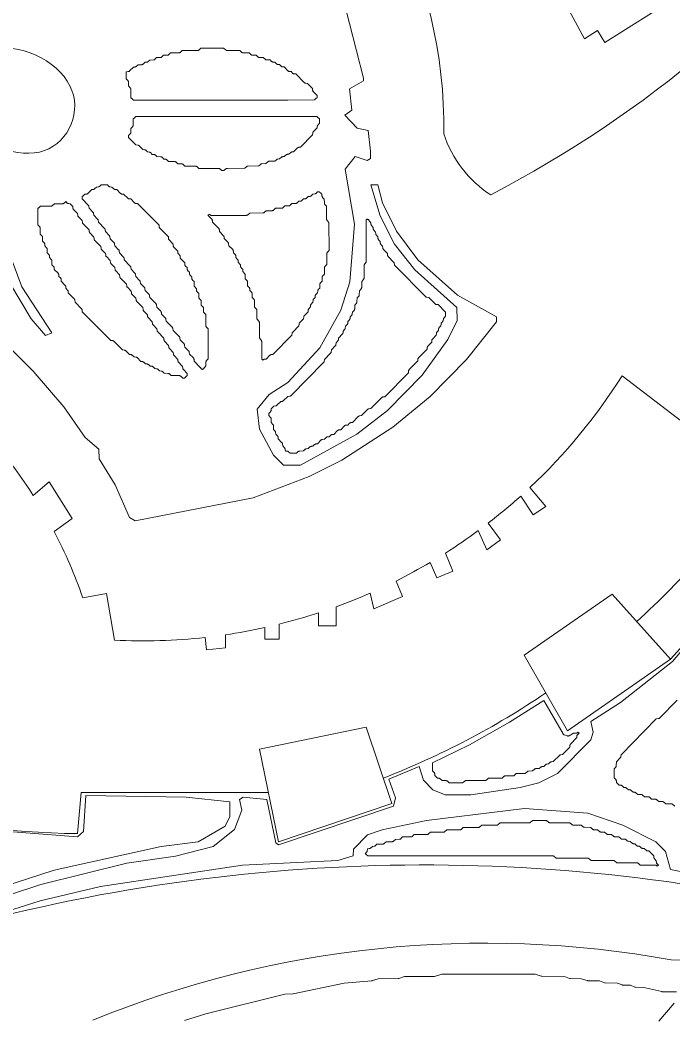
# Model space of a CAD drawing. Header units: inches. Extents: x 36 to 81.4, y 17.3 to 55.9.
# Drawn here: x 52.82 to 60.26, y 30.96 to 42.34 of the extents above; entities that cross this region are included whole.
import ezdxf

# ---------------------------------------------------------------- set-up
doc = ezdxf.new("R2010")
doc.units = ezdxf.units.IN
for name, color, linetype, lineweight in [('01_ORIGINAL_CAD', 7, 'Continuous', 20), ('02_APPROVED_PDF_OUTLINES', 7, 'Continuous', 15), ('03_ADDED_AREAS_SAME_COMPOSITION', 7, 'Continuous', 15), ('04_APPROVED_PERIMETER', 7, 'Continuous', 15)]:
    doc.layers.add(name, color=color, linetype=linetype, lineweight=lineweight)

msp = doc.modelspace()

# ---------------------------------------------------------------- linework, layer by layer
at = {"layer": '01_ORIGINAL_CAD'}
for points in [[(50.14, 46.014, -0.546754), (57.65, 41.045, 0.171391), (58.184, 40.351, 0.171391)], [(59.849, 35.488, 0.057164), (61.253, 37.088), (59.681, 38.289, -0.064319), (58.632, 37.014, -0.064319)], [(59.998, 35.322), (60.235, 35.059), (61.831, 36.816), (61.933, 37.418, -0.214593), (63.522, 35.602, 0.212382), (64.188, 33.517, -0.642649), (62.166, 32.15, 0.132984), (51.615, 31.858, -0.471407), (50.913, 32.245)], [(58.528, 36.918, -0.018836), (58.155, 36.608, -0.018836)], [(58.043, 36.524, -0.017658), (57.668, 36.267, -0.017658)], [(57.496, 36.162, -0.017305), (57.105, 35.949, -0.017305)], [(54.929, 35.306, -0.040089), (53.897, 35.276), (53.805, 35.806)], [(56.812, 35.811, -0.016254), (56.423, 35.655, -0.016254)], [(56.221, 35.586, -0.018166), (55.771, 35.457, -0.018166)], [(55.61, 35.419, -0.017778), (55.16, 35.336, -0.017778)], [(50.274, 35.4, -0.198705), (51.143, 33.392, 0.063223), (53.473, 33.07)], [(56.959, 33.703, 0.056142), (58.811, 34.673)], [(53.65, 30.945, -0.14301), (60.243, 31.63, -0.286424), (65.36, 28.431), (66.481, 23.89, -0.272091), (64.9, 18.954), (63.661, 17.533)]]:
    msp.add_lwpolyline(points, format="xyb", dxfattribs=at)
for points in [[(59.019, 43.63), (59.878, 44.165), (60.608, 43.006), (60.2, 42.749), (60.296, 42.598), (59.487, 42.088), (59.402, 42.222), (59.254, 42.129), (58.511, 43.505), (58.949, 43.742)], [(55.549, 34.034), (56.763, 34.283), (57.058, 33.412), (55.766, 32.976)]]:
    msp.add_lwpolyline(points, close=True, dxfattribs=at)
for points in [[(52.968, 36.924), (53.149, 37.079), (53.413, 36.661), (53.207, 36.514)], [(58.528, 36.918), (58.67, 36.704), (58.814, 36.799), (58.632, 37.014)], [(58.043, 36.524), (58.141, 36.305), (58.295, 36.419), (58.155, 36.608)], [(57.496, 36.162), (57.572, 35.985), (57.754, 36.063), (57.668, 36.267)], [(56.812, 35.811), (56.853, 35.634), (57.179, 35.773), (57.105, 35.949)], [(53.805, 35.806), (53.533, 35.759)], [(53.805, 35.806), (53.805, 35.806)], [(58.564, 35.106), (59.058, 34.241), (60.235, 35.059), (59.57, 35.799), (58.564, 35.106)], [(56.221, 35.586), (56.221, 35.439), (56.423, 35.439), (56.423, 35.655)], [(55.61, 35.419), (55.608, 35.288), (55.771, 35.288), (55.771, 35.457)], [(54.929, 35.306), (54.944, 35.165), (55.16, 35.189), (55.16, 35.336)], [(53.515, 33.54), (53.473, 33.07)], [(53.515, 33.54), (55.65, 33.54)]]:
    msp.add_lwpolyline(points, dxfattribs=at)
for centre, radius, start, end in [((51.961, 52.291), 13.465, 297.5281, 322.8549), ((48.363, 33.974), 5.47, 32.6388, 40.4465), ((48.363, 33.974), 5.47, 19.0436, 27.6609)]:
    msp.add_arc(centre, radius, start, end, dxfattribs=at)
at = {"layer": '02_APPROVED_PDF_OUTLINES'}
for points in [[(54.082, 41.454), (54.081, 41.554), (54.081, 41.558), (54.08, 41.561), (54.079, 41.564), (54.077, 41.568), (54.075, 41.57), (54.055, 41.594), (54.054, 41.638), (54.054, 41.641), (54.053, 41.644), (54.052, 41.647), (54.051, 41.649), (54.049, 41.652), (54.047, 41.654), (54.028, 41.674), (54.028, 41.749), (54.032, 41.753), (54.052, 41.755), (54.055, 41.756), (54.059, 41.757), (54.062, 41.758), (54.065, 41.76), (54.067, 41.762), (54.111, 41.807), (54.128, 41.807), (54.131, 41.808), (54.135, 41.809), (54.138, 41.81), (54.141, 41.812), (54.144, 41.814), (54.164, 41.833), (54.207, 41.834), (54.21, 41.835), (54.213, 41.835), (54.216, 41.836), (54.218, 41.838), (54.221, 41.839), (54.223, 41.841), (54.244, 41.861), (54.264, 41.863), (54.267, 41.863), (54.271, 41.864), (54.274, 41.866), (54.277, 41.868), (54.279, 41.87), (54.297, 41.887), (54.339, 41.888), (54.342, 41.888), (54.345, 41.889), (54.348, 41.89), (54.351, 41.891), (54.354, 41.893), (54.356, 41.895), (54.376, 41.914), (54.419, 41.915), (54.422, 41.915), (54.425, 41.916), (54.428, 41.917), (54.431, 41.918), (54.433, 41.92), (54.436, 41.922), (54.456, 41.941), (54.498, 41.942), (54.502, 41.942), (54.505, 41.943), (54.507, 41.944), (54.51, 41.945), (54.513, 41.947), (54.515, 41.949), (54.535, 41.968), (54.628, 41.968), (54.631, 41.968), (54.634, 41.969), (54.637, 41.97), (54.639, 41.971), (54.642, 41.972), (54.644, 41.974), (54.667, 41.995), (54.84, 41.995), (54.843, 41.995), (54.846, 41.996), (54.849, 41.997), (54.852, 41.998), (54.854, 41.999), (54.857, 42.001), (54.879, 42.022), (55.14, 42.022), (55.163, 42.002), (55.165, 42), (55.168, 41.998), (55.17, 41.997), (55.173, 41.996), (55.176, 41.995), (55.179, 41.995), (55.325, 41.995), (55.345, 41.976), (55.347, 41.974), (55.35, 41.973), (55.353, 41.971), (55.356, 41.97), (55.359, 41.97), (55.362, 41.969), (55.431, 41.968), (55.451, 41.949), (55.454, 41.948), (55.456, 41.946), (55.459, 41.945), (55.462, 41.944), (55.465, 41.943), (55.468, 41.943), (55.511, 41.942), (55.531, 41.923), (55.533, 41.921), (55.536, 41.919), (55.539, 41.918), (55.542, 41.917), (55.545, 41.916), (55.548, 41.916), (55.591, 41.915), (55.614, 41.895), (55.616, 41.893), (55.619, 41.891), (55.622, 41.89), (55.625, 41.889), (55.628, 41.888), (55.631, 41.888), (55.67, 41.888), (55.687, 41.871), (55.69, 41.869), (55.693, 41.867), (55.696, 41.865), (55.699, 41.864), (55.703, 41.864), (55.723, 41.862), (55.743, 41.842), (55.746, 41.84), (55.749, 41.838), (55.753, 41.837), (55.756, 41.836), (55.76, 41.836), (55.776, 41.835), (55.797, 41.816), (55.799, 41.813), (55.802, 41.811), (55.806, 41.81), (55.809, 41.809), (55.813, 41.809), (55.829, 41.808), (55.873, 41.764), (55.876, 41.762), (55.879, 41.76), (55.882, 41.758), (55.885, 41.757), (55.889, 41.757), (55.909, 41.755), (55.929, 41.735), (55.932, 41.733), (55.935, 41.731), (55.939, 41.73), (55.942, 41.729), (55.946, 41.728), (55.962, 41.728), (56.059, 41.63), (56.062, 41.627), (56.065, 41.626), (56.068, 41.624), (56.071, 41.623), (56.075, 41.623), (56.094, 41.621), (56.153, 41.562), (56.154, 41.542), (56.155, 41.539), (56.156, 41.535), (56.157, 41.532), (56.159, 41.529), (56.161, 41.527), (56.205, 41.482), (56.205, 41.455), (56.204, 41.455), (56.201, 41.454), (56.198, 41.452), (56.195, 41.451), (56.192, 41.449), (56.175, 41.432), (55.873, 41.431), (54.112, 41.43), (54.094, 41.447), (54.092, 41.449), (54.089, 41.451), (54.086, 41.452), (54.083, 41.453)], [(54.109, 41.219), (54.11, 41.219), (54.113, 41.22), (54.116, 41.222), (54.119, 41.223), (54.121, 41.226), (54.138, 41.243), (56.202, 41.244), (56.219, 41.227), (56.222, 41.225), (56.225, 41.223), (56.228, 41.222), (56.231, 41.221), (56.232, 41.22), (56.232, 41.166), (56.213, 41.146), (56.211, 41.143), (56.209, 41.14), (56.208, 41.137), (56.207, 41.133), (56.207, 41.13), (56.206, 41.113), (56.162, 41.068), (56.16, 41.066), (56.158, 41.063), (56.157, 41.06), (56.156, 41.056), (56.155, 41.053), (56.154, 41.033), (56.016, 40.894), (55.997, 40.892), (55.993, 40.891), (55.99, 40.89), (55.987, 40.889), (55.984, 40.887), (55.981, 40.885), (55.937, 40.84), (55.921, 40.84), (55.917, 40.839), (55.914, 40.838), (55.911, 40.837), (55.907, 40.835), (55.905, 40.833), (55.884, 40.814), (55.868, 40.813), (55.864, 40.812), (55.861, 40.811), (55.857, 40.81), (55.854, 40.808), (55.852, 40.806), (55.831, 40.787), (55.815, 40.786), (55.811, 40.785), (55.808, 40.785), (55.804, 40.783), (55.801, 40.781), (55.799, 40.779), (55.778, 40.759), (55.758, 40.758), (55.755, 40.757), (55.751, 40.756), (55.748, 40.755), (55.745, 40.753), (55.743, 40.75), (55.725, 40.733), (55.659, 40.733), (55.656, 40.733), (55.653, 40.732), (55.651, 40.731), (55.648, 40.73), (55.645, 40.729), (55.643, 40.727), (55.62, 40.706), (55.577, 40.705), (55.573, 40.705), (55.57, 40.704), (55.568, 40.703), (55.565, 40.702), (55.562, 40.7), (55.56, 40.698), (55.54, 40.68), (55.421, 40.679), (55.418, 40.679), (55.415, 40.678), (55.412, 40.677), (55.409, 40.676), (55.406, 40.675), (55.404, 40.673), (55.381, 40.653), (55.182, 40.652), (55.179, 40.652), (55.176, 40.651), (55.173, 40.65), (55.17, 40.649), (55.168, 40.648), (55.165, 40.646), (55.143, 40.626), (55.121, 40.626), (55.098, 40.646), (55.096, 40.648), (55.093, 40.649), (55.09, 40.65), (55.088, 40.651), (55.085, 40.652), (55.082, 40.652), (54.856, 40.652), (54.833, 40.672), (54.83, 40.674), (54.828, 40.676), (54.825, 40.677), (54.822, 40.678), (54.819, 40.679), (54.816, 40.679), (54.697, 40.679), (54.677, 40.698), (54.674, 40.7), (54.672, 40.701), (54.669, 40.703), (54.666, 40.704), (54.663, 40.704), (54.66, 40.705), (54.617, 40.705), (54.594, 40.726), (54.591, 40.728), (54.589, 40.729), (54.586, 40.731), (54.583, 40.731), (54.58, 40.732), (54.577, 40.732), (54.511, 40.732), (54.494, 40.749), (54.491, 40.752), (54.488, 40.754), (54.485, 40.755), (54.482, 40.756), (54.479, 40.757), (54.459, 40.758), (54.438, 40.778), (54.435, 40.78), (54.433, 40.782), (54.43, 40.783), (54.427, 40.784), (54.424, 40.785), (54.421, 40.785), (54.378, 40.786), (54.358, 40.805), (54.355, 40.807), (54.352, 40.809), (54.349, 40.81), (54.346, 40.811), (54.342, 40.812), (54.325, 40.812), (54.305, 40.832), (54.302, 40.834), (54.299, 40.836), (54.296, 40.837), (54.292, 40.838), (54.289, 40.838), (54.272, 40.839), (54.252, 40.858), (54.249, 40.861), (54.246, 40.863), (54.243, 40.864), (54.239, 40.865), (54.236, 40.865), (54.219, 40.866), (54.175, 40.91), (54.173, 40.912), (54.17, 40.914), (54.166, 40.916), (54.163, 40.917), (54.16, 40.917), (54.14, 40.919), (54.056, 41.004), (54.056, 41.025), (54.075, 41.045), (54.077, 41.048), (54.078, 41.05), (54.08, 41.053), (54.081, 41.056), (54.081, 41.059), (54.081, 41.062), (54.082, 41.106), (54.103, 41.129), (54.105, 41.132), (54.106, 41.135), (54.108, 41.138), (54.108, 41.142), (54.109, 41.145)], [(53.527, 40.333), (53.528, 40.333), (53.531, 40.334), (53.534, 40.336), (53.537, 40.337), (53.539, 40.339), (53.557, 40.357), (53.577, 40.359), (53.58, 40.36), (53.583, 40.361), (53.587, 40.362), (53.59, 40.364), (53.592, 40.366), (53.636, 40.411), (53.653, 40.411), (53.656, 40.412), (53.66, 40.413), (53.663, 40.414), (53.666, 40.416), (53.669, 40.418), (53.689, 40.438), (53.709, 40.44), (53.713, 40.44), (53.716, 40.441), (53.719, 40.443), (53.722, 40.445), (53.725, 40.447), (53.742, 40.464), (53.815, 40.464), (53.832, 40.447), (53.835, 40.445), (53.837, 40.443), (53.841, 40.441), (53.844, 40.44), (53.847, 40.44), (53.867, 40.438), (53.888, 40.418), (53.891, 40.416), (53.894, 40.414), (53.897, 40.413), (53.901, 40.412), (53.904, 40.412), (53.921, 40.411), (53.965, 40.367), (53.967, 40.364), (53.97, 40.362), (53.973, 40.361), (53.977, 40.36), (53.98, 40.359), (54, 40.358), (54.047, 40.311), (54.05, 40.309), (54.052, 40.308), (54.055, 40.306), (54.058, 40.305), (54.061, 40.305), (54.064, 40.304), (54.08, 40.304), (54.124, 40.259), (54.127, 40.257), (54.13, 40.255), (54.133, 40.254), (54.136, 40.253), (54.14, 40.252), (54.159, 40.25), (54.404, 40.004), (54.405, 39.984), (54.406, 39.981), (54.407, 39.977), (54.408, 39.974), (54.41, 39.971), (54.412, 39.969), (54.51, 39.87), (54.51, 39.854), (54.511, 39.851), (54.511, 39.848), (54.512, 39.845), (54.514, 39.842), (54.515, 39.84), (54.517, 39.837), (54.563, 39.79), (54.565, 39.769), (54.566, 39.766), (54.567, 39.763), (54.568, 39.76), (54.57, 39.757), (54.572, 39.754), (54.616, 39.709), (54.617, 39.693), (54.617, 39.689), (54.618, 39.686), (54.62, 39.682), (54.621, 39.679), (54.624, 39.677), (54.643, 39.656), (54.645, 39.635), (54.645, 39.632), (54.646, 39.629), (54.648, 39.625), (54.65, 39.623), (54.652, 39.62), (54.696, 39.575), (54.697, 39.558), (54.697, 39.555), (54.698, 39.552), (54.699, 39.548), (54.701, 39.545), (54.703, 39.543), (54.723, 39.522), (54.725, 39.501), (54.725, 39.498), (54.726, 39.495), (54.728, 39.491), (54.73, 39.489), (54.732, 39.486), (54.749, 39.468), (54.75, 39.451), (54.75, 39.448), (54.751, 39.444), (54.753, 39.441), (54.755, 39.438), (54.757, 39.435), (54.776, 39.414), (54.778, 39.394), (54.779, 39.39), (54.78, 39.387), (54.781, 39.384), (54.783, 39.381), (54.785, 39.379), (54.802, 39.361), (54.803, 39.318), (54.804, 39.315), (54.804, 39.312), (54.805, 39.309), (54.807, 39.306), (54.808, 39.303), (54.81, 39.301), (54.83, 39.28), (54.831, 39.26), (54.832, 39.256), (54.833, 39.253), (54.834, 39.25), (54.836, 39.247), (54.838, 39.244), (54.856, 39.227), (54.856, 39.187), (54.856, 39.183), (54.857, 39.18), (54.858, 39.176), (54.86, 39.173), (54.862, 39.17), (54.882, 39.147), (54.883, 39.103), (54.884, 39.1), (54.884, 39.097), (54.885, 39.094), (54.887, 39.091), (54.888, 39.089), (54.89, 39.086), (54.909, 39.066), (54.91, 39.022), (54.91, 39.019), (54.911, 39.016), (54.912, 39.014), (54.913, 39.011), (54.915, 39.008), (54.917, 39.006), (54.936, 38.986), (54.936, 38.865), (54.936, 38.861), (54.937, 38.858), (54.938, 38.854), (54.94, 38.851), (54.942, 38.848), (54.962, 38.825), (54.963, 38.481), (54.944, 38.461), (54.942, 38.459), (54.941, 38.456), (54.94, 38.453), (54.939, 38.45), (54.938, 38.447), (54.938, 38.444), (54.937, 38.401), (54.92, 38.383), (54.918, 38.381), (54.916, 38.378), (54.915, 38.375), (54.914, 38.372), (54.913, 38.369), (54.913, 38.369), (54.91, 38.368), (54.906, 38.367), (54.904, 38.365), (54.901, 38.363), (54.897, 38.359), (54.893, 38.363), (54.891, 38.365), (54.888, 38.367), (54.885, 38.368), (54.881, 38.369), (54.881, 38.369), (54.881, 38.372), (54.88, 38.375), (54.878, 38.378), (54.876, 38.381), (54.874, 38.383), (54.803, 38.455), (54.802, 38.475), (54.801, 38.479), (54.8, 38.482), (54.799, 38.485), (54.797, 38.488), (54.795, 38.491), (54.75, 38.536), (54.748, 38.556), (54.748, 38.559), (54.747, 38.563), (54.745, 38.566), (54.744, 38.569), (54.741, 38.571), (54.697, 38.616), (54.695, 38.636), (54.695, 38.64), (54.694, 38.643), (54.692, 38.646), (54.69, 38.649), (54.688, 38.652), (54.644, 38.697), (54.642, 38.717), (54.641, 38.72), (54.64, 38.724), (54.639, 38.727), (54.637, 38.73), (54.635, 38.732), (54.563, 38.805), (54.56, 38.828), (54.559, 38.831), (54.558, 38.834), (54.557, 38.837), (54.555, 38.839), (54.553, 38.842), (54.484, 38.911), (54.482, 38.931), (54.482, 38.935), (54.481, 38.938), (54.479, 38.941), (54.477, 38.944), (54.475, 38.947), (54.431, 38.991), (54.43, 39.008), (54.43, 39.011), (54.429, 39.014), (54.428, 39.017), (54.427, 39.02), (54.425, 39.022), (54.423, 39.024), (54.378, 39.072), (54.376, 39.092), (54.375, 39.096), (54.374, 39.099), (54.373, 39.102), (54.371, 39.105), (54.369, 39.108), (54.298, 39.18), (54.296, 39.2), (54.295, 39.203), (54.294, 39.206), (54.293, 39.21), (54.291, 39.212), (54.289, 39.215), (54.244, 39.26), (54.243, 39.28), (54.242, 39.284), (54.241, 39.287), (54.24, 39.29), (54.238, 39.293), (54.236, 39.296), (54.191, 39.341), (54.189, 39.361), (54.189, 39.364), (54.188, 39.367), (54.186, 39.37), (54.185, 39.373), (54.182, 39.376), (54.138, 39.421), (54.136, 39.441), (54.136, 39.445), (54.135, 39.448), (54.133, 39.451), (54.131, 39.454), (54.129, 39.456), (54.085, 39.502), (54.083, 39.522), (54.082, 39.525), (54.081, 39.528), (54.08, 39.531), (54.078, 39.534), (54.076, 39.537), (54.005, 39.608), (54.005, 39.625), (54.004, 39.628), (54.004, 39.631), (54.003, 39.634), (54.001, 39.637), (54, 39.639), (53.998, 39.641), (53.952, 39.689), (53.95, 39.709), (53.949, 39.713), (53.948, 39.716), (53.947, 39.719), (53.945, 39.722), (53.943, 39.725), (53.898, 39.77), (53.897, 39.79), (53.896, 39.793), (53.895, 39.797), (53.894, 39.8), (53.892, 39.803), (53.89, 39.805), (53.845, 39.85), (53.843, 39.87), (53.843, 39.874), (53.842, 39.877), (53.84, 39.88), (53.839, 39.883), (53.836, 39.886), (53.792, 39.931), (53.79, 39.951), (53.79, 39.954), (53.789, 39.958), (53.787, 39.961), (53.785, 39.964), (53.783, 39.966), (53.712, 40.038), (53.71, 40.058), (53.71, 40.062), (53.709, 40.065), (53.707, 40.068), (53.705, 40.071), (53.703, 40.073), (53.659, 40.119), (53.657, 40.139), (53.657, 40.142), (53.656, 40.145), (53.654, 40.148), (53.652, 40.151), (53.65, 40.154), (53.606, 40.199), (53.604, 40.219), (53.603, 40.223), (53.602, 40.226), (53.601, 40.229), (53.599, 40.232), (53.597, 40.234), (53.527, 40.306)], [(54.961, 40.118), (54.961, 40.119), (54.964, 40.12), (54.967, 40.122), (54.97, 40.124), (54.975, 40.129), (54.985, 40.121), (54.987, 40.119), (54.99, 40.118), (54.993, 40.117), (54.997, 40.116), (55, 40.116), (55.398, 40.116), (55.402, 40.117), (55.405, 40.117), (55.408, 40.118), (55.411, 40.12), (55.414, 40.122), (55.44, 40.143), (55.587, 40.144), (55.59, 40.144), (55.593, 40.144), (55.596, 40.145), (55.598, 40.146), (55.601, 40.148), (55.603, 40.15), (55.626, 40.17), (55.693, 40.17), (55.696, 40.171), (55.699, 40.171), (55.702, 40.172), (55.705, 40.173), (55.707, 40.175), (55.71, 40.177), (55.732, 40.197), (55.799, 40.197), (55.802, 40.198), (55.805, 40.198), (55.808, 40.199), (55.811, 40.2), (55.813, 40.202), (55.816, 40.204), (55.839, 40.224), (55.882, 40.225), (55.885, 40.225), (55.888, 40.226), (55.891, 40.227), (55.894, 40.228), (55.896, 40.23), (55.899, 40.232), (55.919, 40.251), (55.962, 40.252), (55.965, 40.252), (55.968, 40.253), (55.971, 40.254), (55.973, 40.255), (55.976, 40.257), (55.978, 40.259), (55.998, 40.278), (56.015, 40.279), (56.019, 40.279), (56.022, 40.28), (56.025, 40.282), (56.029, 40.284), (56.031, 40.286), (56.052, 40.305), (56.068, 40.306), (56.072, 40.306), (56.075, 40.307), (56.079, 40.309), (56.082, 40.31), (56.084, 40.313), (56.105, 40.332), (56.121, 40.333), (56.125, 40.333), (56.128, 40.334), (56.132, 40.335), (56.135, 40.337), (56.137, 40.34), (56.158, 40.359), (56.178, 40.361), (56.181, 40.362), (56.185, 40.363), (56.188, 40.364), (56.191, 40.366), (56.193, 40.368), (56.211, 40.385), (56.23, 40.385), (56.248, 40.368), (56.25, 40.366), (56.253, 40.364), (56.256, 40.363), (56.259, 40.362), (56.261, 40.362), (56.261, 40.338), (56.262, 40.335), (56.262, 40.332), (56.263, 40.33), (56.265, 40.327), (56.266, 40.324), (56.268, 40.322), (56.287, 40.302), (56.288, 40.258), (56.288, 40.255), (56.289, 40.252), (56.29, 40.249), (56.291, 40.246), (56.293, 40.244), (56.295, 40.242), (56.314, 40.221), (56.314, 40.073), (56.314, 40.07), (56.315, 40.066), (56.316, 40.063), (56.318, 40.06), (56.32, 40.057), (56.34, 40.034), (56.341, 39.716), (56.321, 39.693), (56.319, 39.69), (56.317, 39.687), (56.316, 39.684), (56.315, 39.68), (56.315, 39.677), (56.315, 39.555), (56.295, 39.532), (56.293, 39.529), (56.291, 39.526), (56.29, 39.523), (56.289, 39.519), (56.289, 39.516), (56.289, 39.448), (56.27, 39.428), (56.268, 39.426), (56.266, 39.423), (56.265, 39.42), (56.264, 39.418), (56.263, 39.415), (56.263, 39.412), (56.262, 39.368), (56.243, 39.348), (56.241, 39.345), (56.24, 39.343), (56.239, 39.34), (56.238, 39.337), (56.237, 39.334), (56.237, 39.331), (56.236, 39.288), (56.219, 39.27), (56.217, 39.267), (56.215, 39.265), (56.213, 39.261), (56.212, 39.258), (56.212, 39.255), (56.21, 39.234), (56.191, 39.213), (56.188, 39.211), (56.187, 39.208), (56.185, 39.204), (56.184, 39.201), (56.184, 39.197), (56.183, 39.181), (56.166, 39.163), (56.164, 39.16), (56.162, 39.157), (56.16, 39.154), (56.159, 39.151), (56.159, 39.147), (56.157, 39.127), (56.138, 39.106), (56.135, 39.103), (56.134, 39.1), (56.132, 39.097), (56.131, 39.093), (56.131, 39.09), (56.13, 39.073), (56.111, 39.052), (56.109, 39.05), (56.107, 39.046), (56.106, 39.043), (56.105, 39.04), (56.105, 39.036), (56.104, 39.019), (56.06, 38.975), (56.058, 38.972), (56.056, 38.969), (56.055, 38.966), (56.054, 38.963), (56.053, 38.959), (56.051, 38.939), (56.006, 38.891), (56.004, 38.889), (56.002, 38.887), (56.001, 38.884), (56, 38.881), (55.999, 38.878), (55.999, 38.875), (55.998, 38.858), (55.928, 38.787), (55.926, 38.784), (55.924, 38.781), (55.922, 38.778), (55.921, 38.775), (55.921, 38.771), (55.919, 38.751), (55.702, 38.532), (55.683, 38.53), (55.679, 38.529), (55.676, 38.528), (55.673, 38.527), (55.67, 38.525), (55.667, 38.522), (55.623, 38.478), (55.607, 38.478), (55.603, 38.477), (55.6, 38.476), (55.597, 38.475), (55.594, 38.473), (55.591, 38.471), (55.587, 38.467), (55.583, 38.471), (55.581, 38.473), (55.578, 38.475), (55.575, 38.476), (55.574, 38.476), (55.574, 38.68), (55.573, 38.684), (55.573, 38.687), (55.572, 38.69), (55.57, 38.693), (55.568, 38.696), (55.547, 38.722), (55.547, 38.895), (55.546, 38.898), (55.546, 38.902), (55.545, 38.905), (55.543, 38.908), (55.541, 38.911), (55.52, 38.937), (55.52, 39.032), (55.519, 39.036), (55.519, 39.039), (55.517, 39.043), (55.516, 39.046), (55.513, 39.048), (55.493, 39.072), (55.493, 39.139), (55.493, 39.143), (55.492, 39.147), (55.49, 39.15), (55.489, 39.153), (55.487, 39.156), (55.466, 39.179), (55.465, 39.223), (55.465, 39.226), (55.464, 39.229), (55.463, 39.232), (55.462, 39.235), (55.46, 39.237), (55.459, 39.24), (55.439, 39.261), (55.437, 39.281), (55.437, 39.284), (55.436, 39.288), (55.434, 39.291), (55.432, 39.294), (55.43, 39.296), (55.413, 39.314), (55.412, 39.357), (55.412, 39.36), (55.411, 39.363), (55.41, 39.366), (55.409, 39.369), (55.407, 39.372), (55.405, 39.374), (55.386, 39.394), (55.385, 39.438), (55.385, 39.441), (55.384, 39.444), (55.383, 39.447), (55.382, 39.449), (55.38, 39.452), (55.378, 39.454), (55.359, 39.475), (55.359, 39.492), (55.358, 39.496), (55.357, 39.499), (55.356, 39.502), (55.354, 39.505), (55.352, 39.508), (55.333, 39.529), (55.332, 39.546), (55.331, 39.549), (55.331, 39.553), (55.329, 39.556), (55.327, 39.559), (55.325, 39.562), (55.306, 39.582), (55.305, 39.599), (55.305, 39.603), (55.304, 39.606), (55.303, 39.61), (55.301, 39.613), (55.299, 39.615), (55.279, 39.636), (55.279, 39.653), (55.278, 39.657), (55.277, 39.66), (55.276, 39.663), (55.274, 39.666), (55.272, 39.669), (55.252, 39.69), (55.251, 39.71), (55.25, 39.714), (55.249, 39.717), (55.248, 39.72), (55.246, 39.723), (55.243, 39.726), (55.199, 39.771), (55.197, 39.791), (55.197, 39.794), (55.196, 39.798), (55.194, 39.801), (55.192, 39.804), (55.19, 39.806), (55.146, 39.851), (55.145, 39.868), (55.145, 39.871), (55.144, 39.874), (55.143, 39.876), (55.142, 39.879), (55.14, 39.882), (55.139, 39.884), (55.093, 39.932), (55.091, 39.952), (55.09, 39.955), (55.089, 39.959), (55.088, 39.962), (55.086, 39.965), (55.084, 39.967), (55.013, 40.039), (55.011, 40.059), (55.01, 40.063), (55.009, 40.066), (55.008, 40.069), (55.006, 40.072), (55.004, 40.074)], [(53.022, 40.198), (53.024, 40.198), (53.027, 40.199), (53.03, 40.201), (53.033, 40.203), (53.035, 40.205), (53.052, 40.222), (53.171, 40.222), (53.174, 40.222), (53.177, 40.223), (53.18, 40.224), (53.183, 40.225), (53.185, 40.227), (53.188, 40.229), (53.21, 40.249), (53.304, 40.249), (53.307, 40.249), (53.31, 40.25), (53.313, 40.251), (53.315, 40.252), (53.318, 40.254), (53.32, 40.256), (53.34, 40.273), (53.357, 40.257), (53.36, 40.255), (53.363, 40.253), (53.367, 40.251), (53.37, 40.251), (53.374, 40.25), (53.39, 40.249), (53.421, 40.218), (53.421, 40.202), (53.422, 40.199), (53.422, 40.196), (53.423, 40.193), (53.425, 40.19), (53.426, 40.188), (53.428, 40.185), (53.474, 40.138), (53.476, 40.118), (53.477, 40.114), (53.478, 40.111), (53.479, 40.108), (53.481, 40.105), (53.483, 40.102), (53.528, 40.057), (53.529, 40.037), (53.53, 40.034), (53.531, 40.03), (53.532, 40.027), (53.534, 40.024), (53.536, 40.022), (53.607, 39.95), (53.608, 39.933), (53.608, 39.93), (53.609, 39.928), (53.61, 39.925), (53.611, 39.922), (53.613, 39.919), (53.615, 39.917), (53.661, 39.869), (53.662, 39.849), (53.663, 39.846), (53.664, 39.843), (53.665, 39.839), (53.667, 39.837), (53.669, 39.834), (53.74, 39.762), (53.742, 39.742), (53.743, 39.739), (53.744, 39.735), (53.745, 39.732), (53.747, 39.729), (53.749, 39.727), (53.794, 39.682), (53.795, 39.662), (53.796, 39.658), (53.797, 39.655), (53.798, 39.652), (53.8, 39.649), (53.803, 39.646), (53.847, 39.601), (53.849, 39.581), (53.849, 39.578), (53.85, 39.574), (53.852, 39.571), (53.854, 39.568), (53.856, 39.566), (53.9, 39.521), (53.902, 39.501), (53.902, 39.497), (53.903, 39.494), (53.905, 39.491), (53.907, 39.488), (53.909, 39.485), (53.953, 39.44), (53.955, 39.42), (53.956, 39.417), (53.957, 39.413), (53.958, 39.41), (53.96, 39.407), (53.962, 39.405), (54.033, 39.333), (54.035, 39.313), (54.036, 39.309), (54.037, 39.306), (54.038, 39.303), (54.04, 39.3), (54.042, 39.297), (54.087, 39.252), (54.088, 39.232), (54.089, 39.229), (54.09, 39.226), (54.091, 39.222), (54.093, 39.22), (54.095, 39.217), (54.14, 39.172), (54.142, 39.152), (54.142, 39.148), (54.143, 39.145), (54.145, 39.142), (54.146, 39.139), (54.149, 39.136), (54.22, 39.065), (54.221, 39.045), (54.222, 39.041), (54.223, 39.038), (54.224, 39.035), (54.226, 39.032), (54.228, 39.029), (54.272, 38.984), (54.273, 38.968), (54.273, 38.965), (54.274, 38.962), (54.275, 38.959), (54.277, 38.956), (54.278, 38.954), (54.28, 38.951), (54.326, 38.904), (54.328, 38.884), (54.328, 38.88), (54.329, 38.877), (54.331, 38.874), (54.333, 38.871), (54.335, 38.868), (54.379, 38.823), (54.381, 38.803), (54.382, 38.8), (54.383, 38.796), (54.384, 38.793), (54.386, 38.79), (54.388, 38.788), (54.459, 38.716), (54.459, 38.699), (54.46, 38.696), (54.46, 38.694), (54.461, 38.691), (54.463, 38.688), (54.464, 38.685), (54.466, 38.683), (54.512, 38.635), (54.514, 38.615), (54.515, 38.612), (54.516, 38.609), (54.517, 38.605), (54.519, 38.603), (54.521, 38.6), (54.566, 38.555), (54.567, 38.535), (54.568, 38.531), (54.569, 38.528), (54.57, 38.525), (54.572, 38.522), (54.574, 38.519), (54.618, 38.475), (54.619, 38.458), (54.62, 38.455), (54.62, 38.452), (54.621, 38.449), (54.623, 38.447), (54.624, 38.444), (54.626, 38.442), (54.672, 38.394), (54.674, 38.374), (54.674, 38.37), (54.675, 38.367), (54.677, 38.364), (54.679, 38.361), (54.681, 38.359), (54.725, 38.314), (54.725, 38.287), (54.723, 38.287), (54.72, 38.286), (54.717, 38.284), (54.714, 38.282), (54.712, 38.28), (54.695, 38.263), (54.674, 38.263), (54.651, 38.283), (54.649, 38.285), (54.646, 38.287), (54.644, 38.288), (54.641, 38.289), (54.638, 38.29), (54.635, 38.29), (54.542, 38.29), (54.522, 38.309), (54.52, 38.311), (54.517, 38.312), (54.514, 38.314), (54.511, 38.315), (54.508, 38.315), (54.505, 38.316), (54.463, 38.317), (54.445, 38.334), (54.443, 38.336), (54.44, 38.338), (54.437, 38.339), (54.433, 38.34), (54.43, 38.341), (54.41, 38.343), (54.389, 38.362), (54.387, 38.365), (54.383, 38.367), (54.38, 38.368), (54.377, 38.369), (54.373, 38.369), (54.356, 38.37), (54.336, 38.389), (54.333, 38.391), (54.33, 38.393), (54.327, 38.395), (54.324, 38.396), (54.32, 38.396), (54.303, 38.397), (54.283, 38.416), (54.28, 38.418), (54.277, 38.42), (54.274, 38.422), (54.27, 38.422), (54.267, 38.423), (54.25, 38.424), (54.23, 38.443), (54.227, 38.445), (54.224, 38.447), (54.221, 38.448), (54.217, 38.449), (54.214, 38.45), (54.197, 38.45), (54.153, 38.495), (54.151, 38.497), (54.148, 38.499), (54.145, 38.5), (54.141, 38.501), (54.138, 38.502), (54.118, 38.504), (54.097, 38.523), (54.094, 38.525), (54.091, 38.527), (54.088, 38.529), (54.084, 38.53), (54.081, 38.53), (54.065, 38.531), (54.02, 38.575), (54.018, 38.577), (54.015, 38.579), (54.012, 38.581), (54.008, 38.582), (54.005, 38.582), (53.985, 38.584), (53.887, 38.682), (53.885, 38.684), (53.882, 38.686), (53.879, 38.688), (53.875, 38.689), (53.872, 38.689), (53.852, 38.691), (53.528, 39.018), (53.526, 39.038), (53.526, 39.041), (53.525, 39.045), (53.523, 39.048), (53.522, 39.051), (53.519, 39.053), (53.448, 39.126), (53.445, 39.149), (53.444, 39.152), (53.443, 39.155), (53.441, 39.158), (53.44, 39.161), (53.438, 39.163), (53.369, 39.232), (53.368, 39.249), (53.368, 39.253), (53.367, 39.256), (53.366, 39.259), (53.364, 39.262), (53.361, 39.265), (53.342, 39.286), (53.342, 39.303), (53.341, 39.306), (53.341, 39.309), (53.34, 39.311), (53.338, 39.314), (53.337, 39.317), (53.335, 39.319), (53.289, 39.366), (53.288, 39.383), (53.288, 39.387), (53.287, 39.39), (53.286, 39.393), (53.284, 39.396), (53.282, 39.399), (53.262, 39.42), (53.26, 39.44), (53.26, 39.444), (53.259, 39.447), (53.257, 39.45), (53.255, 39.453), (53.253, 39.456), (53.209, 39.501), (53.208, 39.517), (53.208, 39.521), (53.207, 39.524), (53.206, 39.527), (53.204, 39.531), (53.202, 39.533), (53.183, 39.554), (53.182, 39.597), (53.181, 39.6), (53.181, 39.603), (53.18, 39.606), (53.179, 39.609), (53.177, 39.611), (53.175, 39.614), (53.155, 39.635), (53.154, 39.655), (53.153, 39.658), (53.152, 39.662), (53.151, 39.665), (53.149, 39.668), (53.147, 39.67), (53.129, 39.688), (53.128, 39.731), (53.128, 39.734), (53.128, 39.737), (53.127, 39.74), (53.125, 39.743), (53.124, 39.746), (53.122, 39.748), (53.102, 39.769), (53.1, 39.789), (53.1, 39.793), (53.099, 39.796), (53.097, 39.799), (53.095, 39.802), (53.093, 39.805), (53.076, 39.822), (53.075, 39.866), (53.075, 39.869), (53.074, 39.872), (53.073, 39.874), (53.072, 39.877), (53.07, 39.88), (53.068, 39.882), (53.05, 39.902), (53.049, 39.97), (53.049, 39.973), (53.048, 39.977), (53.047, 39.98), (53.045, 39.983), (53.043, 39.986), (53.023, 40.009)], [(56.778, 40.074), (56.779, 40.074), (56.781, 40.072), (56.784, 40.07), (56.787, 40.069), (56.789, 40.069), (56.794, 40.068), (56.794, 40.065), (56.795, 40.062), (56.796, 40.059), (56.797, 40.056), (56.799, 40.054), (56.801, 40.051), (56.819, 40.033), (56.819, 40.016), (56.82, 40.013), (56.821, 40.009), (56.822, 40.006), (56.824, 40.003), (56.826, 40), (56.845, 39.98), (56.846, 39.963), (56.846, 39.959), (56.847, 39.956), (56.849, 39.953), (56.851, 39.949), (56.853, 39.947), (56.872, 39.926), (56.873, 39.909), (56.873, 39.906), (56.874, 39.902), (56.875, 39.899), (56.877, 39.896), (56.879, 39.893), (56.899, 39.873), (56.899, 39.855), (56.9, 39.852), (56.901, 39.848), (56.902, 39.845), (56.904, 39.842), (56.906, 39.839), (56.925, 39.819), (56.926, 39.802), (56.926, 39.798), (56.927, 39.795), (56.929, 39.792), (56.93, 39.789), (56.933, 39.786), (56.952, 39.765), (56.954, 39.744), (56.955, 39.741), (56.956, 39.738), (56.957, 39.735), (56.959, 39.732), (56.961, 39.729), (57.006, 39.683), (57.009, 39.66), (57.01, 39.657), (57.011, 39.654), (57.012, 39.651), (57.014, 39.649), (57.016, 39.646), (57.085, 39.577), (57.087, 39.557), (57.088, 39.553), (57.089, 39.55), (57.09, 39.547), (57.092, 39.544), (57.094, 39.541), (57.442, 39.19), (57.444, 39.188), (57.447, 39.186), (57.45, 39.185), (57.453, 39.184), (57.456, 39.183), (57.479, 39.18), (57.551, 39.108), (57.553, 39.106), (57.556, 39.104), (57.559, 39.102), (57.563, 39.101), (57.566, 39.101), (57.586, 39.099), (57.67, 39.014), (57.67, 38.966), (57.653, 38.949), (57.651, 38.946), (57.649, 38.944), (57.647, 38.94), (57.646, 38.937), (57.646, 38.934), (57.644, 38.913), (57.625, 38.892), (57.622, 38.89), (57.621, 38.887), (57.619, 38.883), (57.618, 38.88), (57.618, 38.876), (57.617, 38.859), (57.598, 38.839), (57.596, 38.836), (57.594, 38.833), (57.593, 38.83), (57.592, 38.826), (57.591, 38.823), (57.591, 38.806), (57.572, 38.785), (57.569, 38.782), (57.568, 38.779), (57.566, 38.776), (57.565, 38.772), (57.565, 38.769), (57.564, 38.752), (57.521, 38.707), (57.518, 38.705), (57.516, 38.702), (57.515, 38.699), (57.514, 38.695), (57.514, 38.692), (57.512, 38.672), (57.468, 38.627), (57.465, 38.624), (57.464, 38.621), (57.462, 38.618), (57.461, 38.615), (57.461, 38.612), (57.459, 38.592), (57.362, 38.493), (57.36, 38.49), (57.358, 38.487), (57.356, 38.484), (57.355, 38.481), (57.355, 38.477), (57.353, 38.457), (57.256, 38.358), (57.254, 38.356), (57.252, 38.353), (57.25, 38.35), (57.249, 38.346), (57.249, 38.343), (57.247, 38.323), (56.977, 38.049), (56.958, 38.048), (56.954, 38.047), (56.951, 38.046), (56.948, 38.045), (56.945, 38.043), (56.942, 38.04), (56.818, 37.915), (56.799, 37.913), (56.795, 37.913), (56.792, 37.912), (56.789, 37.91), (56.786, 37.908), (56.783, 37.906), (56.712, 37.834), (56.689, 37.831), (56.686, 37.83), (56.683, 37.829), (56.68, 37.827), (56.677, 37.826), (56.675, 37.823), (56.607, 37.754), (56.59, 37.754), (56.587, 37.753), (56.583, 37.752), (56.58, 37.751), (56.577, 37.749), (56.574, 37.747), (56.554, 37.727), (56.534, 37.725), (56.53, 37.725), (56.527, 37.724), (56.524, 37.722), (56.521, 37.72), (56.518, 37.718), (56.474, 37.673), (56.454, 37.671), (56.451, 37.671), (56.447, 37.67), (56.444, 37.668), (56.441, 37.666), (56.439, 37.664), (56.395, 37.62), (56.378, 37.619), (56.375, 37.619), (56.371, 37.618), (56.368, 37.616), (56.365, 37.615), (56.362, 37.612), (56.342, 37.593), (56.325, 37.592), (56.322, 37.592), (56.318, 37.591), (56.315, 37.59), (56.312, 37.588), (56.309, 37.585), (56.288, 37.566), (56.268, 37.564), (56.265, 37.563), (56.262, 37.562), (56.258, 37.561), (56.256, 37.559), (56.253, 37.557), (56.209, 37.512), (56.193, 37.512), (56.189, 37.511), (56.186, 37.51), (56.182, 37.509), (56.179, 37.507), (56.176, 37.505), (56.156, 37.486), (56.14, 37.485), (56.136, 37.484), (56.133, 37.483), (56.129, 37.482), (56.126, 37.48), (56.123, 37.478), (56.103, 37.458), (56.083, 37.456), (56.079, 37.456), (56.076, 37.455), (56.073, 37.453), (56.07, 37.452), (56.067, 37.449), (56.05, 37.432), (56.007, 37.431), (56.004, 37.431), (56.001, 37.43), (55.999, 37.429), (55.996, 37.428), (55.993, 37.426), (55.991, 37.424), (55.971, 37.405), (55.898, 37.405), (55.881, 37.422), (55.878, 37.425), (55.875, 37.426), (55.872, 37.428), (55.869, 37.429), (55.865, 37.429), (55.846, 37.431), (55.841, 37.436), (55.84, 37.453), (55.84, 37.456), (55.839, 37.46), (55.838, 37.463), (55.836, 37.466), (55.834, 37.469), (55.814, 37.49), (55.812, 37.51), (55.812, 37.513), (55.811, 37.517), (55.809, 37.52), (55.807, 37.523), (55.805, 37.525), (55.761, 37.57), (55.76, 37.587), (55.76, 37.59), (55.759, 37.594), (55.758, 37.597), (55.756, 37.6), (55.754, 37.603), (55.734, 37.624), (55.732, 37.644), (55.732, 37.647), (55.731, 37.651), (55.729, 37.654), (55.727, 37.657), (55.725, 37.659), (55.708, 37.677), (55.708, 37.717), (55.708, 37.721), (55.707, 37.724), (55.706, 37.728), (55.704, 37.731), (55.702, 37.733), (55.681, 37.757), (55.681, 37.798), (55.681, 37.801), (55.68, 37.805), (55.679, 37.808), (55.677, 37.811), (55.675, 37.814), (55.655, 37.837), (55.655, 37.859), (55.673, 37.879), (55.676, 37.882), (55.677, 37.885), (55.679, 37.888), (55.68, 37.892), (55.68, 37.895), (55.681, 37.912), (55.712, 37.943), (55.731, 37.945), (55.735, 37.946), (55.738, 37.947), (55.741, 37.948), (55.744, 37.95), (55.747, 37.952), (55.791, 37.997), (55.807, 37.997), (55.81, 37.998), (55.813, 37.998), (55.816, 37.999), (55.819, 38.001), (55.821, 38.003), (55.824, 38.005), (55.871, 38.051), (55.894, 38.055), (55.897, 38.055), (55.9, 38.056), (55.903, 38.058), (55.906, 38.06), (55.908, 38.062), (56.279, 38.438), (56.281, 38.44), (56.283, 38.443), (56.284, 38.446), (56.286, 38.449), (56.286, 38.452), (56.289, 38.475), (56.359, 38.545), (56.361, 38.548), (56.362, 38.55), (56.364, 38.553), (56.365, 38.556), (56.366, 38.56), (56.369, 38.583), (56.413, 38.628), (56.416, 38.631), (56.418, 38.634), (56.419, 38.637), (56.42, 38.64), (56.42, 38.644), (56.422, 38.664), (56.442, 38.685), (56.444, 38.688), (56.446, 38.691), (56.447, 38.694), (56.448, 38.697), (56.448, 38.701), (56.449, 38.718), (56.494, 38.765), (56.496, 38.768), (56.498, 38.77), (56.499, 38.773), (56.5, 38.776), (56.501, 38.779), (56.501, 38.782), (56.502, 38.798), (56.519, 38.816), (56.522, 38.819), (56.523, 38.822), (56.525, 38.825), (56.526, 38.828), (56.526, 38.832), (56.528, 38.852), (56.548, 38.873), (56.55, 38.876), (56.552, 38.879), (56.553, 38.882), (56.554, 38.885), (56.554, 38.889), (56.555, 38.906), (56.574, 38.927), (56.576, 38.929), (56.578, 38.932), (56.579, 38.936), (56.58, 38.939), (56.581, 38.943), (56.581, 38.959), (56.599, 38.977), (56.601, 38.98), (56.603, 38.983), (56.604, 38.986), (56.605, 38.989), (56.606, 38.993), (56.607, 39.013), (56.627, 39.034), (56.629, 39.036), (56.63, 39.039), (56.632, 39.042), (56.633, 39.045), (56.633, 39.048), (56.634, 39.051), (56.634, 39.094), (56.653, 39.115), (56.655, 39.117), (56.657, 39.12), (56.658, 39.122), (56.659, 39.125), (56.66, 39.128), (56.66, 39.131), (56.661, 39.175), (56.68, 39.195), (56.682, 39.197), (56.683, 39.2), (56.685, 39.203), (56.685, 39.206), (56.686, 39.209), (56.686, 39.212), (56.687, 39.256), (56.707, 39.279), (56.71, 39.282), (56.711, 39.285), (56.713, 39.288), (56.713, 39.292), (56.714, 39.295), (56.714, 39.363), (56.734, 39.386), (56.736, 39.389), (56.738, 39.392), (56.739, 39.396), (56.74, 39.399), (56.74, 39.403), (56.74, 39.552), (56.761, 39.578), (56.763, 39.581), (56.764, 39.584), (56.765, 39.587), (56.766, 39.59), (56.766, 39.594), (56.765, 40.066), (56.766, 40.066), (56.769, 40.068), (56.772, 40.069), (56.775, 40.072)], [(59.127, 34.215), (59.158, 34.215), (59.161, 34.216), (59.164, 34.216), (59.167, 34.217), (59.17, 34.219), (59.172, 34.22), (59.175, 34.222), (59.179, 34.226), (59.182, 34.222), (59.185, 34.22), (59.188, 34.218), (59.191, 34.217), (59.192, 34.217), (59.192, 34.217), (59.173, 34.197), (59.171, 34.194), (59.169, 34.191), (59.168, 34.187), (59.167, 34.184), (59.166, 34.181), (59.166, 34.164), (59.096, 34.092), (59.093, 34.09), (59.091, 34.087), (59.09, 34.083), (59.089, 34.08), (59.088, 34.077), (59.087, 34.057), (59.002, 33.971), (58.983, 33.969), (58.979, 33.969), (58.976, 33.968), (58.973, 33.966), (58.97, 33.964), (58.967, 33.962), (58.897, 33.891), (58.88, 33.89), (58.877, 33.89), (58.873, 33.889), (58.87, 33.888), (58.867, 33.886), (58.864, 33.883), (58.844, 33.864), (58.827, 33.863), (58.824, 33.863), (58.82, 33.862), (58.817, 33.861), (58.814, 33.859), (58.811, 33.857), (58.791, 33.837), (58.771, 33.835), (58.767, 33.835), (58.764, 33.833), (58.761, 33.832), (58.758, 33.83), (58.755, 33.828), (58.738, 33.811), (58.699, 33.811), (58.696, 33.81), (58.693, 33.81), (58.69, 33.809), (58.687, 33.808), (58.684, 33.806), (58.682, 33.804), (58.659, 33.784), (58.616, 33.783), (58.613, 33.783), (58.61, 33.782), (58.607, 33.781), (58.604, 33.78), (58.601, 33.778), (58.599, 33.776), (58.579, 33.757), (58.486, 33.757), (58.483, 33.757), (58.48, 33.756), (58.478, 33.755), (58.475, 33.754), (58.472, 33.752), (58.47, 33.75), (58.447, 33.73), (58.351, 33.729), (58.348, 33.729), (58.345, 33.728), (58.342, 33.727), (58.339, 33.726), (58.336, 33.724), (58.334, 33.722), (58.314, 33.703), (58.168, 33.703), (58.165, 33.703), (58.162, 33.702), (58.159, 33.701), (58.156, 33.7), (58.154, 33.698), (58.151, 33.696), (58.129, 33.676), (57.906, 33.676), (57.902, 33.676), (57.899, 33.675), (57.896, 33.674), (57.893, 33.672), (57.89, 33.67), (57.864, 33.649), (57.71, 33.649), (57.69, 33.668), (57.687, 33.67), (57.685, 33.671), (57.682, 33.673), (57.679, 33.674), (57.676, 33.674), (57.673, 33.675), (57.63, 33.676), (57.61, 33.695), (57.607, 33.697), (57.604, 33.699), (57.601, 33.7), (57.597, 33.701), (57.594, 33.701), (57.578, 33.702), (57.547, 33.733), (57.546, 33.75), (57.546, 33.753), (57.545, 33.757), (57.543, 33.76), (57.542, 33.763), (57.539, 33.766), (57.521, 33.786), (57.52, 33.878), (57.941, 34.083), (57.942, 34.084), (58.399, 34.34), (58.4, 34.341), (58.79, 34.589), (59.01, 34.206), (59.012, 34.203), (59.014, 34.201), (59.016, 34.199), (59.018, 34.197), (59.021, 34.196), (59.024, 34.195), (59.058, 34.183), (59.061, 34.183), (59.064, 34.182), (59.067, 34.182), (59.07, 34.183), (59.073, 34.183), (59.076, 34.184), (59.079, 34.186)], [(56.753, 32.84), (56.753, 32.841), (56.77, 32.858), (56.772, 32.861), (56.774, 32.863), (56.775, 32.867), (56.776, 32.87), (56.777, 32.873), (56.778, 32.893), (56.783, 32.898), (56.799, 32.899), (56.803, 32.899), (56.806, 32.9), (56.809, 32.901), (56.812, 32.903), (56.815, 32.905), (56.836, 32.925), (56.856, 32.927), (56.859, 32.927), (56.863, 32.928), (56.866, 32.93), (56.869, 32.932), (56.871, 32.934), (56.888, 32.951), (56.954, 32.951), (56.957, 32.952), (56.96, 32.952), (56.963, 32.953), (56.966, 32.954), (56.969, 32.956), (56.971, 32.958), (56.994, 32.978), (57.06, 32.978), (57.063, 32.979), (57.066, 32.979), (57.069, 32.98), (57.072, 32.981), (57.075, 32.983), (57.077, 32.985), (57.1, 33.005), (57.143, 33.006), (57.146, 33.006), (57.149, 33.007), (57.152, 33.008), (57.155, 33.009), (57.158, 33.011), (57.16, 33.013), (57.18, 33.032), (57.273, 33.032), (57.276, 33.032), (57.279, 33.033), (57.282, 33.034), (57.284, 33.035), (57.287, 33.037), (57.289, 33.039), (57.312, 33.059), (57.458, 33.059), (57.461, 33.059), (57.464, 33.06), (57.467, 33.061), (57.47, 33.062), (57.473, 33.064), (57.475, 33.066), (57.498, 33.086), (57.644, 33.086), (57.647, 33.086), (57.65, 33.087), (57.653, 33.088), (57.656, 33.089), (57.658, 33.091), (57.661, 33.093), (57.683, 33.113), (57.83, 33.113), (57.833, 33.113), (57.836, 33.114), (57.839, 33.115), (57.842, 33.116), (57.844, 33.118), (57.847, 33.119), (57.869, 33.14), (58.042, 33.14), (58.045, 33.14), (58.048, 33.141), (58.051, 33.142), (58.054, 33.143), (58.056, 33.145), (58.059, 33.146), (58.082, 33.167), (58.255, 33.167), (58.258, 33.167), (58.261, 33.168), (58.263, 33.169), (58.266, 33.17), (58.269, 33.172), (58.271, 33.173), (58.294, 33.194), (58.623, 33.194), (58.627, 33.194), (58.63, 33.195), (58.633, 33.196), (58.636, 33.198), (58.639, 33.2), (58.665, 33.221), (58.82, 33.221), (58.842, 33.201), (58.845, 33.199), (58.847, 33.197), (58.85, 33.196), (58.853, 33.195), (58.856, 33.195), (58.859, 33.194), (59.085, 33.194), (59.108, 33.174), (59.11, 33.172), (59.113, 33.171), (59.116, 33.169), (59.119, 33.169), (59.122, 33.168), (59.125, 33.168), (59.217, 33.168), (59.237, 33.149), (59.24, 33.147), (59.242, 33.145), (59.245, 33.144), (59.248, 33.143), (59.251, 33.142), (59.254, 33.142), (59.324, 33.141), (59.344, 33.122), (59.346, 33.12), (59.348, 33.118), (59.351, 33.117), (59.354, 33.116), (59.357, 33.115), (59.36, 33.115), (59.403, 33.114), (59.423, 33.095), (59.426, 33.093), (59.428, 33.092), (59.431, 33.09), (59.434, 33.089), (59.437, 33.089), (59.44, 33.088), (59.483, 33.087), (59.503, 33.068), (59.505, 33.066), (59.508, 33.065), (59.511, 33.063), (59.514, 33.062), (59.517, 33.062), (59.52, 33.062), (59.563, 33.061), (59.583, 33.042), (59.585, 33.04), (59.588, 33.038), (59.59, 33.037), (59.593, 33.036), (59.596, 33.035), (59.599, 33.035), (59.643, 33.034), (59.666, 33.013), (59.668, 33.012), (59.671, 33.01), (59.673, 33.009), (59.676, 33.008), (59.679, 33.007), (59.682, 33.007), (59.722, 33.007), (59.739, 32.99), (59.742, 32.988), (59.744, 32.986), (59.748, 32.984), (59.751, 32.983), (59.754, 32.983), (59.774, 32.981), (59.795, 32.961), (59.798, 32.959), (59.801, 32.957), (59.804, 32.956), (59.808, 32.955), (59.811, 32.954), (59.828, 32.954), (59.848, 32.935), (59.851, 32.932), (59.854, 32.93), (59.857, 32.929), (59.861, 32.928), (59.864, 32.928), (59.881, 32.927), (59.898, 32.91), (59.901, 32.907), (59.904, 32.905), (59.907, 32.904), (59.91, 32.903), (59.914, 32.902), (59.934, 32.901), (59.955, 32.881), (59.957, 32.879), (59.96, 32.877), (59.964, 32.875), (59.967, 32.875), (59.971, 32.874), (59.987, 32.873), (60.044, 32.816), (60.045, 32.799), (60.045, 32.795), (60.046, 32.792), (60.048, 32.789), (60.05, 32.786), (60.052, 32.783), (60.071, 32.762), (60.073, 32.741), (60.074, 32.738), (60.075, 32.735), (60.076, 32.732), (60.078, 32.729), (60.08, 32.726), (60.097, 32.709), (60.097, 32.709), (60.093, 32.707), (60.09, 32.706), (60.088, 32.704), (60.083, 32.699), (60.077, 32.705), (60.074, 32.707), (60.071, 32.709), (60.067, 32.71), (60.064, 32.711), (60.061, 32.711), (59.888, 32.711), (59.865, 32.732), (59.862, 32.733), (59.86, 32.735), (59.857, 32.736), (59.854, 32.737), (59.851, 32.738), (59.848, 32.738), (59.621, 32.738), (59.595, 32.759), (59.593, 32.761), (59.59, 32.763), (59.586, 32.764), (59.583, 32.765), (59.58, 32.765), (59.329, 32.765), (59.303, 32.786), (59.301, 32.788), (59.298, 32.789), (59.294, 32.79), (59.291, 32.791), (59.288, 32.791), (58.931, 32.791), (58.905, 32.812), (58.902, 32.814), (58.899, 32.816), (58.896, 32.817), (58.893, 32.818), (58.889, 32.818), (56.782, 32.816), (56.765, 32.833), (56.763, 32.835), (56.76, 32.837), (56.757, 32.839), (56.754, 32.84)]]:
    msp.add_lwpolyline(points, close=True, dxfattribs=at)
msp.add_lwpolyline([(60.284, 33.383), (60.262, 33.403), (60.259, 33.405), (60.257, 33.406), (60.254, 33.407), (60.251, 33.408), (60.248, 33.409), (60.245, 33.409), (60.179, 33.409), (60.159, 33.428), (60.156, 33.43), (60.154, 33.432), (60.151, 33.433), (60.148, 33.434), (60.145, 33.435), (60.142, 33.435), (60.099, 33.436), (60.079, 33.455), (60.077, 33.457), (60.074, 33.459), (60.071, 33.46), (60.069, 33.461), (60.065, 33.462), (60.062, 33.462), (60.019, 33.463), (59.999, 33.482), (59.997, 33.484), (59.994, 33.485), (59.992, 33.487), (59.989, 33.488), (59.986, 33.488), (59.983, 33.489), (59.939, 33.489), (59.916, 33.51), (59.914, 33.512), (59.911, 33.513), (59.909, 33.515), (59.906, 33.515), (59.903, 33.516), (59.9, 33.516), (59.86, 33.516), (59.843, 33.533), (59.84, 33.536), (59.838, 33.538), (59.834, 33.539), (59.831, 33.54), (59.828, 33.541), (59.808, 33.542), (59.787, 33.562), (59.784, 33.564), (59.781, 33.566), (59.778, 33.568), (59.774, 33.568), (59.771, 33.569), (59.754, 33.57), (59.734, 33.589), (59.731, 33.591), (59.728, 33.593), (59.725, 33.594), (59.721, 33.595), (59.718, 33.596), (59.701, 33.596), (59.681, 33.616), (59.678, 33.618), (59.675, 33.62), (59.672, 33.621), (59.668, 33.622), (59.665, 33.623), (59.648, 33.623), (59.617, 33.654), (59.617, 33.671), (59.616, 33.674), (59.615, 33.678), (59.614, 33.681), (59.612, 33.684), (59.61, 33.687), (59.591, 33.707), (59.591, 33.809), (59.61, 33.829), (59.612, 33.832), (59.613, 33.834), (59.615, 33.837), (59.616, 33.84), (59.616, 33.843), (59.616, 33.846), (59.617, 33.889), (59.661, 33.934), (59.663, 33.936), (59.665, 33.939), (59.666, 33.942), (59.667, 33.946), (59.668, 33.949), (59.67, 33.969), (60.072, 34.377), (60.095, 34.381), (60.098, 34.381), (60.101, 34.383), (60.104, 34.384), (60.107, 34.386), (60.109, 34.388), (60.311, 34.592)], dxfattribs=at)
msp.add_open_spline([(52.479, 41.993), (52.793, 42.1), (53.244, 41.886), (53.388, 41.594), (53.529, 41.312), (53.382, 40.955), (53.097, 40.855), (52.804, 40.751), (52.365, 40.92), (52.199, 41.208), (52.117, 41.352), (52.102, 41.526), (52.159, 41.677), (52.213, 41.82), (52.331, 41.942), (52.479, 41.993)], degree=3, knots=[0, 0, 0, 0, 0.253788, 0.253788, 0.253788, 0.499785, 0.499785, 0.499785, 0.753444, 0.753444, 0.753444, 0.879799, 0.879799, 0.879799, 1, 1, 1, 1], dxfattribs=at)
at = {"layer": '03_ADDED_AREAS_SAME_COMPOSITION'}
for points in [[(54.693, 30.94), (54.935, 31.015), (55.837, 31.241), (55.929, 31.244), (55.933, 31.245), (56.512, 31.366), (56.83, 31.394), (56.833, 31.395), (56.836, 31.395), (56.902, 31.417), (57.128, 31.419), (57.132, 31.42), (57.136, 31.42), (57.202, 31.442), (57.536, 31.443), (57.539, 31.443), (57.543, 31.443), (57.626, 31.467), (58.692, 31.467), (58.758, 31.445), (58.762, 31.445), (58.766, 31.444), (59.026, 31.442), (59.082, 31.421), (59.085, 31.42), (59.088, 31.419), (59.091, 31.419), (59.217, 31.417), (59.283, 31.395), (59.287, 31.395), (59.291, 31.394), (59.426, 31.392), (59.482, 31.371), (59.485, 31.37), (59.488, 31.369), (59.49, 31.369), (59.631, 31.366), (59.682, 31.346), (59.685, 31.345), (59.687, 31.344), (59.69, 31.344), (59.776, 31.342), (59.826, 31.322), (59.829, 31.321), (59.831, 31.321), (59.834, 31.32), (59.928, 31.317), (60.135, 31.27), (60.138, 31.269), (60.141, 31.269), (60.304, 31.266)], [(60.277, 31.137), (60.101, 30.932)]]:
    msp.add_lwpolyline(points, dxfattribs=at)
at = {"layer": '04_APPROVED_PERIMETER'}
for points in [[(56.493, 42.62), (56.734, 41.681), (56.734, 41.649), (56.576, 41.559), (56.602, 41.317), (56.522, 41.258), (56.662, 41.111), (56.788, 41.082), (56.815, 40.849), (56.815, 40.763), (56.777, 40.742), (56.639, 40.788), (56.524, 40.643), (56.631, 40.017), (56.579, 39.358), (56.474, 39.036), (56.235, 38.606), (55.873, 38.212), (55.657, 38.074), (55.521, 37.908), (55.548, 37.681), (55.709, 37.384), (55.822, 37.271), (56.017, 37.27), (56.659, 37.622), (57.006, 37.892), (57.403, 38.295), (57.696, 38.7), (57.803, 38.918), (57.8, 39.068), (57.321, 39.497), (57.086, 39.788), (56.926, 40.11), (56.819, 40.464), (56.896, 40.465), (56.95, 40.259), (57.111, 39.935), (57.353, 39.61), (57.807, 39.206), (58.252, 38.962), (58.252, 38.903), (57.908, 38.473), (57.493, 38.053), (57.069, 37.703), (56.486, 37.327), (56.114, 37.139), (55.478, 36.897), (54.131, 36.634), (54.066, 36.672), (53.905, 37.047), (53.72, 37.343), (53.717, 37.452), (53.56, 37.584), (53.318, 37.935), (52.97, 38.34), (52.598, 38.715)], [(52.579, 39.549), (52.946, 38.938), (53.11, 38.746), (53.183, 38.778), (52.84, 39.302), (52.679, 39.731)], [(51.75, 32.06), (53.056, 32.49), (54.038, 32.732), (54.592, 32.814), (55.019, 32.922), (55.265, 33.116), (55.346, 33.336), (55.32, 33.458), (55.364, 33.485), (55.632, 33.458), (55.733, 32.965), (55.767, 32.941), (57.075, 33.382), (57.098, 33.477), (57.022, 33.691), (57.368, 33.837), (57.417, 33.679), (57.526, 33.57), (57.667, 33.514), (57.959, 33.514), (58.519, 33.595), (58.734, 33.65), (58.946, 33.757), (59.324, 34.139), (59.353, 34.228), (59.326, 34.347), (59.664, 34.564), (60.258, 35.032), (60.404, 35.206)], [(52.292, 33.123), (53.475, 33.035), (53.542, 33.093), (53.568, 33.505), (54.714, 33.484), (55.21, 33.431), (55.21, 33.264), (55.157, 33.157), (54.848, 32.978), (54.427, 32.923), (53.206, 32.654), (51.717, 32.17)], [(60.615, 32.586), (60.232, 32.66), (60.177, 32.865), (60.068, 32.977), (59.691, 33.168), (59.29, 33.303), (58.57, 33.356), (57.452, 33.221), (56.948, 33.113), (56.781, 33.055), (56.62, 32.892), (56.618, 32.818), (56.441, 32.764), (55.356, 32.709), (53.737, 32.467), (53.048, 32.305), (51.882, 31.934)]]:
    msp.add_lwpolyline(points, dxfattribs=at)

doc.saveas('drawing.dxf')
